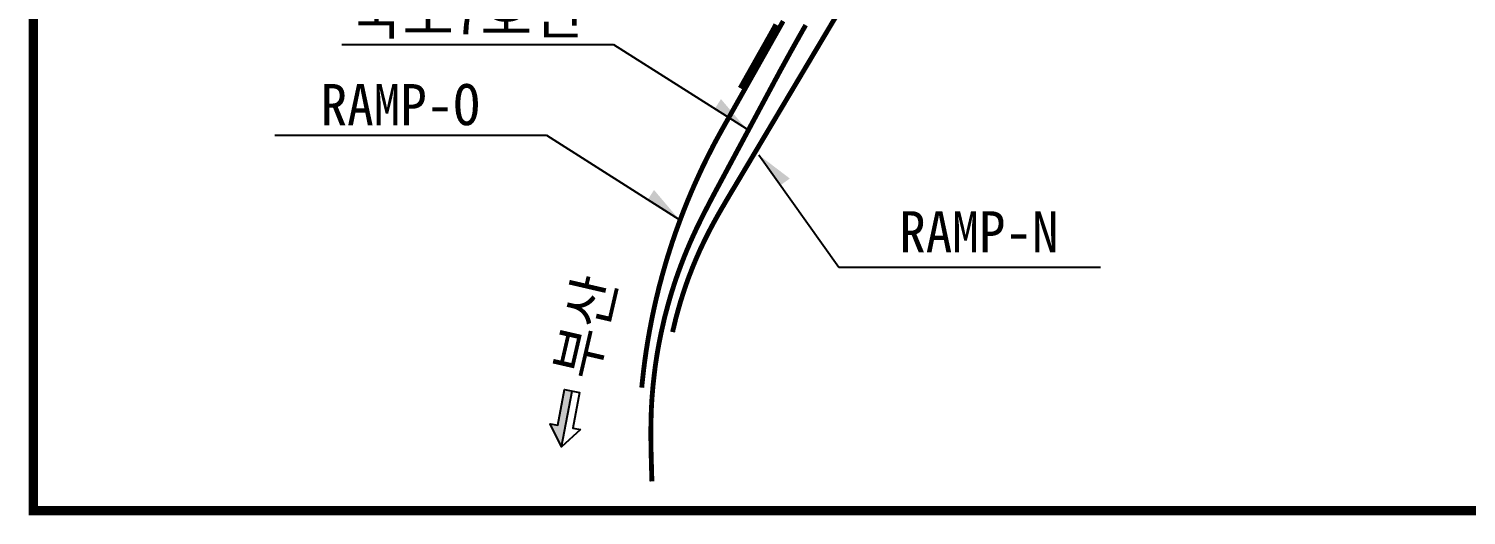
# Model space of a CAD drawing. Header units: metres. Extents: x 226260 to 227788, y 221330 to 222332.
# Drawn here: x 227421.8 to 227622.3, y 222129.9 to 222197.7 of the extents above; entities that cross this region are included whole.
import ezdxf

# ---------------------------------------------------------------- set-up
doc = ezdxf.new("R2010")
doc.units = ezdxf.units.M
for name, color, linetype in [('CA-ALGN-RampK', 2, 'Continuous'), ('CA-ALGN-RampN', 2, 'Continuous'), ('CA-ALGN-RampO', 2, 'Continuous'), ('CA-ALGN-국도7호선평면선형', 2, 'Continuous'), ('CA-LEAL', 1, 'Continuous'), ('CA-TEXT', 3, 'Continuous'), ('CZ-LIN1', 7, 'Continuous'), ('CZ-SYMB', 2, 'Continuous'), ('CZ-TEXT', 3, 'Continuous')]:
    doc.layers.add(name, color=color, linetype=linetype)
doc.styles.add('돋움체', font='DotumChe.ttf')

# ---------------------------------------------------------------- blocks, each defined once
blk = doc.blocks.new('CZDIRA2')
blk.add_hatch(color=256).paths.add_polyline_path([(0, 0), (0, -2), (9.33, -2), (9.33, -4), (14.67, 0)])
blk.add_line((14.67, 0), (0, 0))
blk.add_lwpolyline([(9.33, 4), (14.67, 0), (9.33, -4), (9.33, -2), (0, -2), (0, 2), (9.33, 2)], close=True)

msp = doc.modelspace()

# ---------------------------------------------------------------- hatches: boundary and pattern name
at = {"layer": 'CA-LEAL'}
for points in [[(227518.35, 222187.92), (227517.49, 222186.56), (227521.85, 222183.8)], [(227527.96, 222176.84), (227526.65, 222175.91), (227523.65, 222180.12)], [(227509.01, 222175.25), (227508.15, 222173.89), (227512.51, 222171.12)]]:
    msp.add_hatch(color=256, dxfattribs=at).paths.add_polyline_path(points)

# ---------------------------------------------------------------- linework, layer by layer
at = {"layer": 'CA-ALGN-RampK', "const_width": 0.675}
msp.add_lwpolyline([(227526.01, 222198.32), (227525.84, 222198), (227525.67, 222197.68), (227525.49, 222197.36), (227525.32, 222197.05), (227525.14, 222196.73), (227524.96, 222196.41), (227524.78, 222196.1), (227524.61, 222195.78), (227524.43, 222195.46), (227524.34, 222195.31), (227521.03, 222189.45)], dxfattribs=at)
at = {"layer": 'CA-ALGN-RampN', "const_width": 0.675}
msp.add_lwpolyline([(227511.61, 222155.43), (227511.68, 222155.79), (227511.77, 222156.14), (227511.85, 222156.5), (227511.94, 222156.85), (227512.02, 222157.2), (227512.11, 222157.55), (227512.21, 222157.9), (227512.3, 222158.25), (227512.4, 222158.6), (227512.5, 222158.95), (227512.6, 222159.3), (227512.7, 222159.65), (227512.81, 222159.99), (227512.92, 222160.34), (227513.03, 222160.69), (227513.14, 222161.03), (227513.25, 222161.38), (227513.37, 222161.72), (227513.49, 222162.06), (227513.61, 222162.4), (227513.73, 222162.75), (227513.86, 222163.09), (227513.99, 222163.43), (227514.12, 222163.76), (227514.25, 222164.1), (227514.38, 222164.44), (227514.52, 222164.78), (227514.66, 222165.11), (227514.8, 222165.45), (227514.94, 222165.78), (227515.09, 222166.11), (227515.23, 222166.44), (227515.38, 222166.78), (227515.53, 222167.11), (227515.69, 222167.43), (227515.84, 222167.76), (227516, 222168.09), (227516.16, 222168.42), (227516.32, 222168.74), (227516.48, 222169.06), (227516.63, 222169.36), (227516.8, 222169.68), (227516.97, 222170), (227517.14, 222170.32), (227517.31, 222170.64), (227517.49, 222170.96), (227517.66, 222171.27), (227517.84, 222171.59), (227518.02, 222171.91), (227518.2, 222172.22), (227518.38, 222172.54), (227518.56, 222172.85), (227518.75, 222173.16), (227518.93, 222173.48), (227519.11, 222173.79), (227519.3, 222174.1), (227519.48, 222174.41), (227519.67, 222174.73), (227519.85, 222175.04), (227520.04, 222175.35), (227520.08, 222175.41), (227547.32, 222221.13)], dxfattribs=at)
at = {"layer": 'CA-ALGN-RampO', "const_width": 0.675}
msp.add_lwpolyline([(227527.03, 222198.79), (227518.62, 222183.88), (227518.44, 222183.56), (227518.27, 222183.24), (227518.09, 222182.93), (227517.92, 222182.61), (227517.74, 222182.29), (227517.57, 222181.97), (227517.4, 222181.65), (227517.23, 222181.33), (227517.07, 222181), (227516.9, 222180.68), (227516.74, 222180.36), (227516.57, 222180.04), (227516.41, 222179.71), (227516.25, 222179.39), (227516.09, 222179.06), (227515.93, 222178.73), (227515.77, 222178.41), (227515.62, 222178.08), (227515.46, 222177.75), (227515.31, 222177.42), (227515.16, 222177.09), (227515.01, 222176.76), (227514.86, 222176.43), (227514.71, 222176.1), (227514.56, 222175.77), (227514.42, 222175.43), (227514.27, 222175.1), (227514.13, 222174.77), (227513.99, 222174.43), (227513.85, 222174.1), (227513.71, 222173.76), (227513.57, 222173.43), (227513.44, 222173.09), (227513.3, 222172.75), (227513.17, 222172.42), (227513.04, 222172.08), (227512.91, 222171.74), (227512.78, 222171.4), (227512.65, 222171.06), (227512.53, 222170.72), (227512.4, 222170.38), (227512.28, 222170.04), (227512.16, 222169.7), (227512.03, 222169.35), (227511.91, 222169.01), (227511.8, 222168.67), (227511.68, 222168.33), (227511.56, 222167.98), (227511.45, 222167.64), (227511.34, 222167.29), (227511.23, 222166.95), (227511.12, 222166.6), (227511.01, 222166.25), (227510.9, 222165.91), (227510.79, 222165.56), (227510.69, 222165.21), (227510.59, 222164.87), (227510.49, 222164.52), (227510.39, 222164.17), (227510.29, 222163.82), (227510.19, 222163.47), (227510.09, 222163.12), (227510, 222162.77), (227509.91, 222162.42), (227509.81, 222162.07), (227509.72, 222161.72), (227509.63, 222161.36), (227509.55, 222161.01), (227509.46, 222160.66), (227509.38, 222160.31), (227509.29, 222159.95), (227509.21, 222159.6), (227509.13, 222159.25), (227509.05, 222158.89), (227508.97, 222158.54), (227508.9, 222158.18), (227508.82, 222157.83), (227508.75, 222157.47), (227508.68, 222157.12), (227508.61, 222156.76), (227508.54, 222156.4), (227508.47, 222156.05), (227508.4, 222155.69), (227508.34, 222155.33), (227508.28, 222154.98), (227508.21, 222154.62), (227508.15, 222154.26), (227508.09, 222153.9), (227508.04, 222153.55), (227507.98, 222153.19), (227507.92, 222152.83), (227507.87, 222152.47), (227507.82, 222152.11), (227507.77, 222151.75), (227507.72, 222151.39), (227507.67, 222151.03), (227507.63, 222150.67), (227507.58, 222150.31), (227507.54, 222149.95), (227507.5, 222149.59), (227507.46, 222149.23), (227507.42, 222148.87), (227507.38, 222148.51), (227507.34, 222148.15), (227507.31, 222147.79), (227507.3, 222147.69)], dxfattribs=at)
at = {"layer": 'CA-ALGN-국도7호선평면선형', "const_width": 0.675}
msp.add_lwpolyline([(227508.72, 222134.61), (227508.69, 222135.46), (227508.68, 222135.82), (227508.67, 222136.19), (227508.66, 222136.55), (227508.65, 222136.91), (227508.64, 222137.28), (227508.63, 222137.64), (227508.62, 222138), (227508.61, 222138.36), (227508.6, 222138.73), (227508.59, 222139.09), (227508.59, 222139.45), (227508.58, 222139.81), (227508.58, 222140.18), (227508.57, 222140.54), (227508.57, 222140.9), (227508.57, 222141.27), (227508.57, 222141.63), (227508.57, 222141.99), (227508.58, 222142.35), (227508.58, 222142.72), (227508.59, 222143.08), (227508.6, 222143.44), (227508.61, 222143.81), (227508.61, 222143.98), (227508.63, 222144.34), (227508.64, 222144.7), (227508.66, 222145.06), (227508.68, 222145.43), (227508.7, 222145.79), (227508.72, 222146.15), (227508.75, 222146.51), (227508.78, 222146.88), (227508.81, 222147.24), (227508.84, 222147.6), (227508.87, 222147.96), (227508.91, 222148.32), (227508.95, 222148.68), (227508.99, 222149.04), (227509.03, 222149.4), (227509.07, 222149.76), (227509.12, 222150.12), (227509.16, 222150.48), (227509.21, 222150.84), (227509.26, 222151.2), (227509.32, 222151.56), (227509.37, 222151.92), (227509.43, 222152.28), (227509.49, 222152.64), (227509.55, 222152.99), (227509.62, 222153.35), (227509.68, 222153.71), (227509.75, 222154.06), (227509.82, 222154.42), (227509.89, 222154.78), (227509.96, 222155.13), (227510.04, 222155.49), (227510.12, 222155.84), (227510.2, 222156.19), (227510.28, 222156.55), (227510.36, 222156.9), (227510.44, 222157.25), (227510.53, 222157.61), (227510.62, 222157.96), (227510.71, 222158.31), (227510.81, 222158.66), (227510.9, 222159.01), (227511, 222159.36), (227511.1, 222159.71), (227511.2, 222160.06), (227511.3, 222160.41), (227511.4, 222160.75), (227511.51, 222161.1), (227511.62, 222161.45), (227511.73, 222161.79), (227511.84, 222162.14), (227511.96, 222162.48), (227512.07, 222162.83), (227512.19, 222163.17), (227512.31, 222163.51), (227512.43, 222163.85), (227512.56, 222164.19), (227512.68, 222164.53), (227512.81, 222164.87), (227512.94, 222165.21), (227513.07, 222165.55), (227513.2, 222165.89), (227513.34, 222166.23), (227513.48, 222166.56), (227513.61, 222166.9), (227513.76, 222167.23), (227513.9, 222167.57), (227514.04, 222167.9), (227514.19, 222168.23), (227514.34, 222168.56), (227514.45, 222168.82), (227514.61, 222169.15), (227514.76, 222169.48), (227514.91, 222169.81), (227515.07, 222170.14), (227515.23, 222170.46), (227515.39, 222170.79), (227515.55, 222171.11), (227515.71, 222171.44), (227515.87, 222171.76), (227516.04, 222172.09), (227516.2, 222172.41), (227516.37, 222172.73), (227516.54, 222173.06), (227516.7, 222173.38), (227516.87, 222173.7), (227517.04, 222174.02), (227517.21, 222174.34), (227517.38, 222174.66), (227517.55, 222174.98), (227517.72, 222175.3), (227517.89, 222175.62), (227518.07, 222175.94), (227518.24, 222176.26), (227518.32, 222176.41), (227525.6, 222189.97), (227525.77, 222190.29), (227525.94, 222190.61), (227526.12, 222190.93), (227526.29, 222191.25), (227526.46, 222191.57), (227526.63, 222191.89), (227526.81, 222192.21), (227526.98, 222192.52), (227527.16, 222192.84), (227527.33, 222193.16), (227527.51, 222193.48), (227527.68, 222193.8), (227527.86, 222194.11), (227528.03, 222194.43), (227528.21, 222194.75), (227528.39, 222195.07), (227528.56, 222195.38), (227528.74, 222195.7), (227528.92, 222196.02), (227529.1, 222196.33), (227529.27, 222196.65), (227529.45, 222196.96), (227529.63, 222197.28), (227529.81, 222197.6), (227529.99, 222197.91), (227530.17, 222198.23)], dxfattribs=at)
at = {"layer": 'CA-LEAL'}
for p, q in [((227465.47, 222195.54), (227503.34, 222195.54)), ((227503.34, 222195.54), (227521.85, 222183.8)), ((227456.13, 222182.87), (227493.99, 222182.87)), ((227493.99, 222182.87), (227512.51, 222171.12)), ((227534.79, 222164.44), (227523.65, 222180.12)), ((227571.28, 222164.44), (227534.79, 222164.44))]:
    msp.add_line(p, q, dxfattribs=at)
at = {"layer": 'CZ-LIN1', "const_width": 1.28}
msp.add_lwpolyline([(227422.42, 222130.54), (227787.76, 222130.54), (227787.76, 222331.58), (227422.42, 222331.58)], close=True, dxfattribs=at)

# ---------------------------------------------------------------- block references
at = {"layer": 'CZ-SYMB', "xscale": 0.5400000000174786, "yscale": 0.5399999999790452, "zscale": 0.54, "rotation": 259.2929219100895}
msp.add_blockref('CZDIRA2', (227497.57, 222147.21), dxfattribs=at)

# ---------------------------------------------------------------- texts
at = {"layer": 'CA-TEXT', "style": '돋움체'}
for s, p in [('국도7호선', (227466.71, 222196.96, -316.7)), ('RAMP-O', (227462.49, 222184.28, -316.7)), ('RAMP-N', (227543.21, 222166.55, -211.13))]:
    msp.add_text(s, height=5.734, dxfattribs=at).set_placement(p)
at = {"layer": 'CZ-TEXT', "style": '돋움체'}
msp.add_text('부산', height=5.734, rotation=76.9933, dxfattribs=at).set_placement((227500.62, 222148.51, -15.08))

doc.saveas('drawing.dxf')
